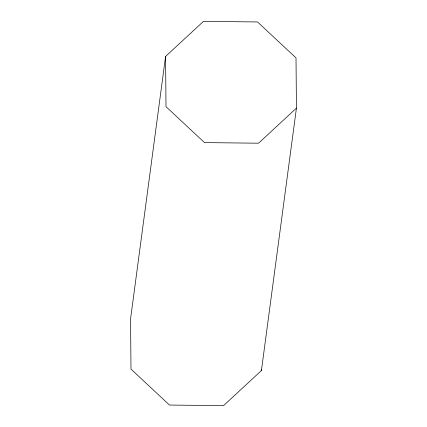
<?xml version="1.0" encoding="UTF-8"?>
<svg xmlns="http://www.w3.org/2000/svg" width="427" height="427" viewBox="0 0 427 427"><rect width="100%" height="100%" fill="white"/><g stroke="black" fill="none" stroke-linecap="round" stroke-linejoin="round"><path stroke-width="0.64" d="M165.58 56.439L130.566 318.878L130.988 369.104L169.487 405.047L223.513 405.65L261.42 370.561L296.434 108.122L296.012 57.896L257.513 21.953L203.487 21.35L165.58 56.439L166.002 106.659L204.506 142.602L258.532 143.205L296.434 108.122M261.409 369.243L261.42 370.561"/></g></svg>
